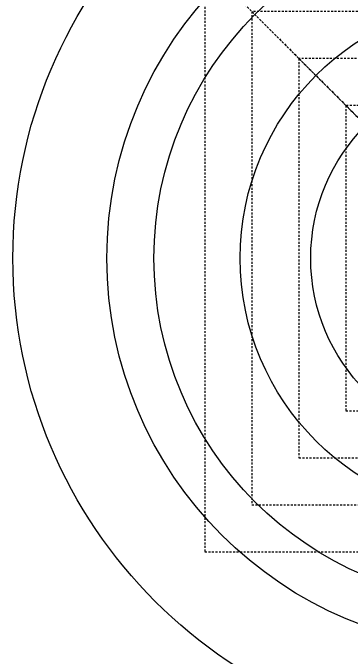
# Model space of a CAD drawing. Header units: inches. Extents: x -31 to 122, y -49 to 49.
# Drawn here: x -31 to -9.42, y -25.47 to 15.67 of the extents above; entities that cross this region are included whole.
import ezdxf

# ---------------------------------------------------------------- set-up
doc = ezdxf.new("R2010")
doc.units = ezdxf.units.IN
doc.header["$MEASUREMENT"] = 0
doc.linetypes.add('HIDDEN2', pattern=[0.1875, 0.125, -0.0625])

# ---------------------------------------------------------------- blocks, each defined once
blk = doc.blocks.new('HVRF25')
at = {"linetype": 'HIDDEN2'}
blk.add_line((-12.75, 12.75), (12.75, -12.75), dxfattribs=at)
blk.add_lwpolyline([(-12.75, 12.75), (-12.75, -12.75), (12.75, -12.75), (12.75, 12.75)], close=True, dxfattribs=at)
blk.add_circle((0, 0), 22)
blk = doc.blocks.new('HVRF19')
at = {"linetype": 'HIDDEN2'}
blk.add_line((-9.75, 9.75), (9.75, -9.75), dxfattribs=at)
blk.add_lwpolyline([(-9.75, 9.75), (-9.75, -9.75), (9.75, -9.75), (9.75, 9.75)], close=True, dxfattribs=at)
blk.add_circle((0, 0), 16.5)
blk = doc.blocks.new('HVRF13')
at = {"linetype": 'HIDDEN2'}
blk.add_line((-6.75, 6.762), (6.75, -6.738), dxfattribs=at)
blk.add_lwpolyline([(-6.75, 6.762), (-6.75, -6.738), (6.75, -6.738), (6.75, 6.762)], close=True, dxfattribs=at)
blk.add_circle((0, 0), 12)
blk = doc.blocks.new('HVRF37')
at = {"linetype": 'HIDDEN2'}
blk.add_line((-18.75, 18.75), (18.75, -18.75), dxfattribs=at)
blk.add_lwpolyline([(-18.75, 18.75), (-18.75, -18.75), (18.75, -18.75), (18.75, 18.75)], close=True, dxfattribs=at)
blk.add_circle((0, 0), 31)
blk = doc.blocks.new('HVRF31')
at = {"linetype": 'HIDDEN2'}
blk.add_line((-15.75, 15.75), (15.75, -15.75), dxfattribs=at)
blk.add_lwpolyline([(-15.75, 15.75), (-15.75, -15.75), (15.75, -15.75), (15.75, 15.75)], close=True, dxfattribs=at)
blk.add_circle((0, 0), 25)

msp = doc.modelspace()

# ---------------------------------------------------------------- block references
for name in ['HVRF37', 'HVRF31', 'HVRF25', 'HVRF19', 'HVRF13']:
    msp.add_blockref(name, (0, 0))

doc.saveas('drawing.dxf')
